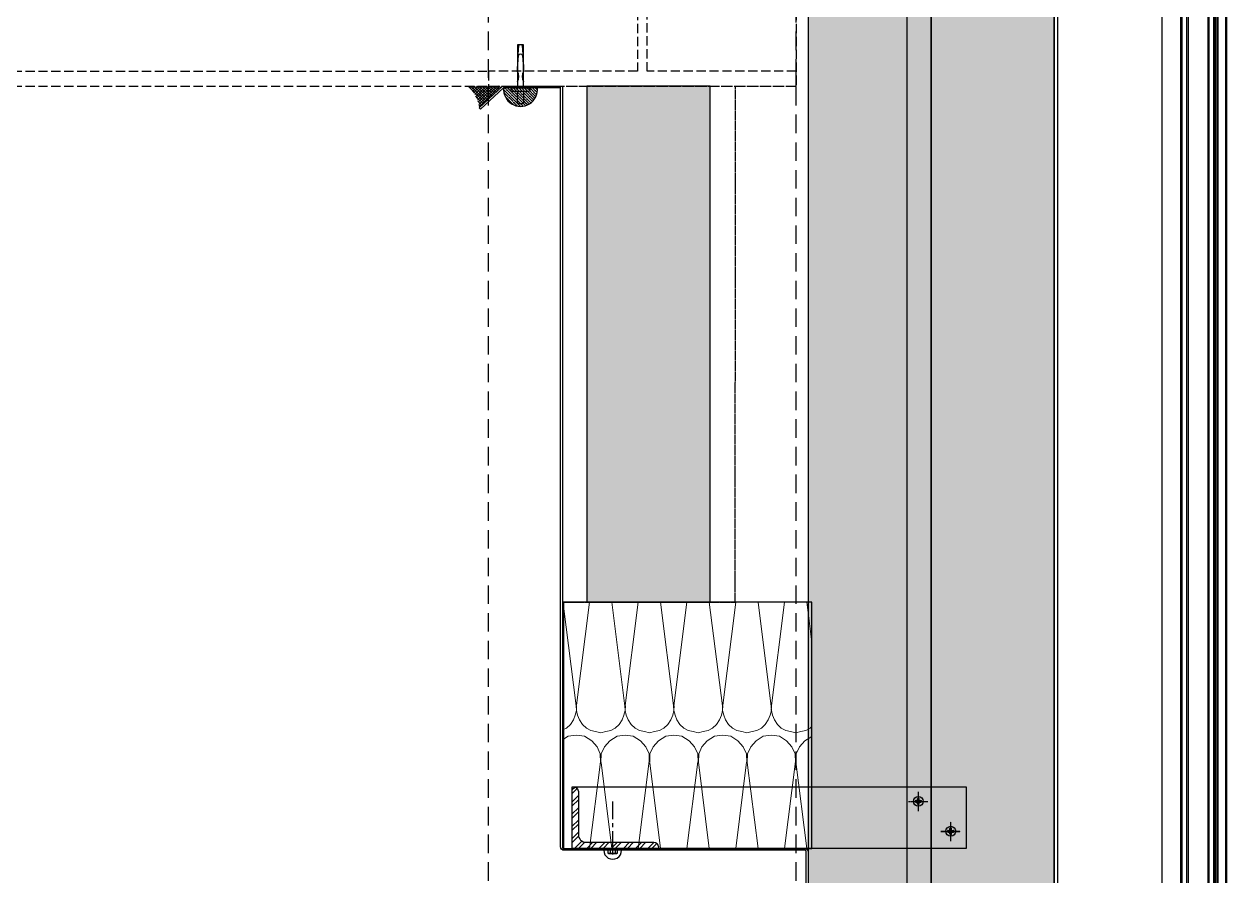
# Model space of a CAD drawing. Header units: millimetres. Extents: x -2069 to 10556, y -1036 to 8460.
# Drawn here: x 2146 to 3124, y -315 to 377 of the extents above; entities that cross this region are included whole.
import ezdxf

# ---------------------------------------------------------------- set-up
doc = ezdxf.new("R2010")
doc.units = ezdxf.units.MM
for name, pattern in [('CENTER', [2, 1.25, -0.25, 0.25, -0.25]), ('CENTER2', [28.575000000000003, 19.05, -3.175, 3.175, -3.175]), ('DASH', [0.35, 0.25, -0.1]), ('HIDDEN', [0.375, 0.25, -0.125]), ('HIDDEN2', [0.1875, 0.125, -0.0625])]:
    doc.linetypes.add(name, pattern=pattern)
for name, color, linetype in [('CEN1', 10, 'CENTER'), ('F-Alum', 4, 'Continuous'), ('F-Bolt', 32, 'Continuous'), ('F-Glass', 5, 'Continuous'), ('F-Misc', 1, 'Continuous'), ('F-OTHERS', 8, 'Continuous'), ('F-seslants', 8, 'Continuous'), ('F-steel', 3, 'Continuous'), ('F-text', 7, 'Continuous'), ('F_INSU', 8, 'Continuous'), ('F_MISC', 8, 'Continuous'), ('HIDDEN', 1, 'HIDDEN'), ('INSUL', 173, 'Continuous'), ('PJ', 4, 'Continuous'), ('POCHET', 8, 'Continuous'), ('TC', 4, 'Continuous')]:
    doc.layers.add(name, color=color, linetype=linetype)
pattern_1 = [(171.78891, (53.30000799999998, 199.0476189999999), (-673.201724156126, 100.0000024861342), [3.334188999999999, -696.8453999999997]), (146.908661, (56.22287299999997, 197.1428569999999), (-158.4004043832079, 100.0000013838884), [3.488732999999999, -729.1451199999997]), (132.32733, (58.39144999999997, 194.7619049999999), (-178.2004572863524, 199.9999991336095), [3.220505999999998, -673.0857999999996]), (114.796992, (59.71145299999998, 191.9047619999999), (-39.60010136608865, 99.9999994110662), [3.147327999999999, -327.3221199999999]), (91.6202240999999, (59.80573899999997, 188.5714289999999), (-19.80005000361191, 599.9999997105074), [3.334666999999999, -696.9452999999996]), (82.82482490000001, (50.09428599999998, 111.4285709999999), (138.6003494418545, 1099.999997034129), [77.75173799999993, -16250.11299999999]), (97.17517500000001, (69.70576499999997, 111.4285709999999), (-138.600352482837, 1099.999996651516), [77.751738, -16250.113]), (88.37977579999999, (59.99431099999997, 188.5714289999999), (19.80004305400806, 599.9999999021456), [3.334666999999998, -696.9452999999995]), (65.203007, (60.08859699999997, 191.9047619999999), (39.60010129581892, 99.9999995587229), [3.147327999999997, -327.3221199999998]), (47.67266909999999, (61.40860099999998, 194.7619049999999), (178.2004567313951, 199.9999997012695), [3.220505999999999, -673.0857999999997]), (33.0913383, (63.57717799999998, 197.1428569999999), (158.4004028750618, 100.0000036376687), [3.488732999999999, -729.1451199999997]), (8.211089519999998, (66.50004199999995, 199.0476189999999), (673.2017245654224, 99.99999981557862), [3.334188999999999, -696.8453999999998]), (87.16616460000002, (49.99999999999999, 109.52381), (19.8000417858467, 300.000000301778), [1.907093999999998, -398.5826499999995]), (103.9013849999999, (50.47142999999998, 107.6190479999999), (-79.2002026466053, 299.999999628344), [1.962233999999999, -410.1069899999998]), (111.603615, (51.22571699999999, 105.7142859999999), (-19.80005052895801, 99.99999996627339), [2.048674999999998, -105.5067399999999]), (122.761347, (52.45143499999998, 103.8095239999999), (-59.40015357165493, 99.99999895630111), [2.265060999999998, -473.3977299999996]), (138.290552, (54.05429599999998, 102.3809519999999), (-118.8003028617563, 100.0000020556397), [2.147087, -448.7410799999999]), (152.003514, (55.84572899999998, 101.4285709999999), (-178.2004575064848, 99.99999862560192), [2.028856999999999, -424.03119]), (166.477202, (57.82573399999997, 100.9523809999999), (-396.0010138359245, 100.0000032088845), [2.036461999999999, -425.6205499999999]), (167.070755, (59.90002499999999, 100.4761899999999), (-415.8010658158153, 99.99999981188661), [2.128248, -444.8038799999998]), (12.92924439999999, (59.90002499999999, 100.4761899999999), (415.8010659680222, 99.99999935621643), [2.128248, -444.8038799999998]), (13.52279750000001, (61.97431599999996, 100.9523809999999), (396.0010147085891, 99.99999975312375), [2.036461999999998, -425.6205499999996]), (27.99648529999999, (63.95432099999999, 101.4285709999999), (198.0005052749503, 100.0000036439554), [2.028856999999999, -424.0311899999999]), (41.70944699999998, (65.74575499999995, 102.3809519999999), (118.8003019456717, 100.0000029682972), [2.147086999999998, -448.7410799999995]), (57.2386522, (67.34861599999996, 103.8095239999999), (198.0005044485323, 300.0000016678517), [2.265060999999998, -473.3977299999996]), (68.396384, (68.57433299999997, 105.7142859999999), (19.80005041478077, 100.0000003570638), [2.048674999999998, -105.5067399999999]), (76.098615, (69.32862099999996, 107.6190479999999), (19.80005075413857, 99.99999951570953), [1.962233999999998, -410.1069899999995]), (92.83383529999995, (69.80005099999995, 109.52381), (-19.80005025124201, 299.9999998913793), [1.907093999999999, -398.5826499999998])]

# ---------------------------------------------------------------- blocks, each defined once
blk = doc.blocks.new('*U15')
at = {"layer": 'INSUL', "lineweight": 0}
h = blk.add_hatch(dxfattribs=at)
h.set_pattern_fill('岩棉', color=256, scale=99.99999999999997, style=0, pattern_type=2)
h.set_pattern_definition(pattern_1)
h.paths.add_polyline_path([(0, 0), (1373.896708839578, 0), (1373.896708839578, 99.99999999999997), (0, 99.99999999999997)])
at = {"layer": 'INSUL'}
blk.add_lwpolyline([(0, 0), (1373.896708839578, 0), (1373.896708839578, 99.99999999999997), (0, 99.99999999999997)], close=True, dxfattribs=at)
blk = doc.blocks.new('钢梁')
at = {"layer": 'F_MISC', "linetype": 'DASH', "ltscale": 30}
blk.add_lwpolyline([(-250, -12), (0, -12), (0, 0), (-250, 0)], close=True, dxfattribs=at)
for points in [[(-129, -12), (-129, -250)], [(-121, -250), (-121, -12)], [(-129, -250), (-250, -250), (-250, -262), (0, -262), (0, -250), (-121, -250)]]:
    blk.add_lwpolyline(points, dxfattribs=at)
blk = doc.blocks.new('A$C4BA15205')
at = {"layer": 'F_MISC', "linetype": 'DASH', "ltscale": 30}
for p, q in [((-0.667569298187118, -131.999996964325), (-0.667569298187118, -381.999996964325)), ((-700.410346504892, -369.9999977303232), (-250.6675692981871, -369.9999961983704)), ((-700.410346504892, -381.9999983823946), (-0.667569298187118, -381.9999968504271))]:
    blk.add_line(p, q, dxfattribs=at)
at = {"layer": 'HIDDEN'}
blk.add_blockref('钢梁', (-0.667569298187118, -119.999996964325), dxfattribs=at)
blk = doc.blocks.new('fhd')
at = {"layer": 'F-OTHERS'}
for points in [[(2.5, 0), (2.5, 35), (-2.5, 35), (-2.5, 0)], [(2.5, -3), (2.5, -12), (1.500000000007276, -12.99999999999818), (-1.5, -13), (-2.5, -12.00000000000546), (-2.5, -3)]]:
    blk.add_lwpolyline(points, dxfattribs=at)
for points in [[(-1.326590669457801, 34.99999999999818, 0.03620607065696333), (-2.5, 21.35936323214446)], [(2.5, 21.35936323214992, 0.03620607065681886), (1.326590669465077, 34.99999999994907)], [(-2.5, 5.03612938063452, 0.2978430667402048), (-2.5, 13.3186180858338, -0.03620607065696344), (-1.326590669450525, 26.95925485368207, -0.5850393150351488), (1.326590669465077, 26.95925485363841, -0.03620607065681883), (2.500000000029104, 13.3186180861976, 0.29784306673903), (2.50000000003638, 5.036129380647253)]]:
    blk.add_lwpolyline(points, format="xyb", dxfattribs=at)
blk.add_lwpolyline([(6.5, 0, -0.414213562373095), (7.5, -1), (7.5, -2, -0.414213562373095), (6.5, -3), (-6.5, -3, -0.414213562373095), (-7.5, -2), (-7.5, -1, -0.414213562373095), (-6.5, 0), (-2.5, 0), (2.5, 0)], format="xyb", close=True, dxfattribs=at)
blk = doc.blocks.new('*U24')
at = {"layer": 'INSUL', "lineweight": 0}
h = blk.add_hatch(dxfattribs=at)
h.set_pattern_fill('岩棉', color=256, scale=99.99999745028705, style=0, pattern_type=2)
h.set_pattern_definition([(171.78891, (53.3000066410028, 199.0476139248571), (-673.2017069914149, 99.99999993642129), [3.334188914987752, -696.8453822324426]), (146.908661, (56.22287156647813, 197.142851973423), (-158.4004003444524, 99.99999883417549), [3.488732911047325, -729.1451014088927]), (132.32733, (58.39144851118565, 194.7619000341305), (-178.2004527427524, 199.9999940341838), [3.220505917886342, -673.0857828382444]), (114.796992, (59.71145147752937, 191.9047571069795), (-39.60010035639976, 99.99999686135334), [3.147327919752171, -327.3221116542256]), (91.62022409999993, (59.80573747512533, 188.5714241919699), (-19.80004949876748, 599.9999844122301), [3.334666914975565, -696.9452822298956]), (82.82482490000001, (50.09428472273951, 111.4285681588913), (138.6003459079435, 1099.999968987288), [77.75173601755387, -16250.11258566877]), (97.17517500000001, (69.7057632227031, 111.4285681588913), (-138.6003489489259, 1099.999968604674), [77.75173601755388, -16250.11258566877]), (88.37977579999999, (59.99430947031729, 188.5714241919699), (19.80004254916382, 599.9999846038683), [3.334666914975566, -696.9452822298958]), (65.203007, (60.08859546791327, 191.9047571069795), (39.60010028613004, 99.99999700901004), [3.14732791975217, -327.3221116542255]), (47.67266910000001, (61.40859943425696, 194.7619000341305), (178.2004521877951, 199.9999946018438), [3.220505917886342, -673.0857828382444]), (33.09133830000001, (63.57717637896447, 197.142851973423), (158.4003988363063, 100.0000010879558), [3.488732911047324, -729.1451014088926]), (8.211089519999998, (66.50004030443982, 199.0476139248571), (673.2017074007113, 99.99999726586573), [3.334188914987752, -696.8453822324427]), (87.16616460000002, (49.99999872514353, 109.5238072074572), (19.80004128100249, 299.9999926526394), [1.907093951374577, -398.5826398372865]), (103.9013849999999, (50.47142871312342, 107.6190452560232), (-79.20020062722753, 299.9999919792053), [1.962233949968666, -410.1069795434491]), (111.603615, (51.22571569389127, 105.7142833045892), (-19.80005002411358, 99.99999741656053), [2.048674947764668, -105.506737309881]), (122.761347, (52.45143366263898, 103.8095213531551), (-59.40015205712155, 99.99999640658828), [2.265060942247447, -473.3977179297169]), (138.290552, (54.05429462177062, 102.3809493895796), (-118.8002998326896, 99.99999950592678), [2.147086945255445, -448.7410685583906]), (152.003514, (55.84572757609423, 101.4285684138626), (-178.2004529628847, 99.99999607588909), [2.028856948269971, -424.0311791884221]), (166.477202, (57.82573252560977, 100.9523784260041), (-396.0010037390355, 100.0000006591716), [2.036461948076065, -425.6205391478978]), (167.070755, (59.90002347272131, 100.4761874381456), (-415.8010552140818, 99.99999726217375), [2.128247945735786, -444.8038686587781]), (12.92924439999999, (59.90002347272131, 100.4761874381456), (415.8010553662888, 99.99999680650357), [2.128247945735786, -444.803868658778]), (13.52279750000001, (61.97431441983284, 100.9523784260041), (396.0010046117002, 99.99999720341089), [2.036461948076065, -425.6205391478978]), (27.99648529999999, (63.9543193693484, 101.4285684138626), (198.0005002265059, 100.0000010942424), [2.028856948269971, -424.031179188422]), (41.709447, (65.74575332367198, 102.3809493895796), (118.8002989166051, 100.0000004185842), [2.147086945255445, -448.7410685583905]), (57.23865219999999, (67.34861428280362, 103.8095213531551), (198.0004994000879, 299.9999940187131), [2.265060942247446, -473.3977179297167]), (68.396384, (68.57433125155137, 105.7142833045892), (19.80004990993634, 99.99999780735091), [2.048674947764669, -105.506737309881]), (76.098615, (69.32861923231917, 107.6190452560232), (19.80005024929412, 99.99999696599666), [1.962233949968665, -410.1069795434489]), (92.83383529999995, (69.80004922029907, 109.5238072074572), (-19.80004974639757, 299.9999922422406), [1.907093951374578, -398.5826398372868])])
h.paths.add_polyline_path([(0, 0), (419.496211461263, 0), (419.496211461263, 99.99999745028708), (0, 99.99999745028708)])
at = {"layer": 'INSUL'}
blk.add_lwpolyline([(0, 0), (419.496211461263, 0), (419.496211461263, 99.99999745028708), (0, 99.99999745028708)], close=True, dxfattribs=at)
blk = doc.blocks.new('*U30')
at = {"linetype": 'Continuous'}
blk.add_hatch(color=4, dxfattribs=at).paths.add_polyline_path([(0.2230624387959921, 17.52000000138151), (1027.232556443354, 17.52000012312738), (1027.232556443354, 16.00000012312579), (0.2230624387959637, 16.00000000137992)])
at = {"layer": 'TC'}
h = blk.add_hatch(dxfattribs=at)
h.set_pattern_fill('ANSI37', color=256, scale=0.5, style=0)
h.set_pattern_definition([(45, (0, 4.000000008940781), (-1.122532015133644, 1.122532015133644), []), (135, (0, 4.000000008940781), (-1.122532015133644, -1.122532015133644), [])])
edge = h.paths.add_edge_path()
edge.add_line((9.223057821582643, 4.000000003515872), (9.223057821582643, -2.999999998384396))
edge.add_line((9.223057821582643, -2.999999998384396), (10.72305782158264, -4.499999998384396))
edge.add_line((10.72305782158264, -4.499999998384396), (10.72305782158264, -5.999999995153189))
edge.add_line((10.72305782158264, -5.999999995153189), (0.2230624387957505, -5.999999995153189))
edge.add_line((0.2230624387957505, -5.999999995153189), (-0.7769375612042495, -6.999999995153189))
edge.add_arc((-52.51620980734808, 2.000000003114163), 52.51620980734808, 350.1321876643763, 369.8678123356237)
edge.add_line((-0.7769375612042495, 11.00000000138152), (0.2230624387957505, 10.00000000138152))
edge.add_line((0.2230624387957505, 10.00000000138152), (10.72305782158264, 10.00000000138152))
edge.add_line((10.72305782158264, 10.00000000138152), (10.72305782158264, 8.500000004612723))
edge.add_line((10.72305782158264, 8.500000004612723), (9.223057821582643, 7.000000004612723))
edge.add_line((9.223057821582643, 7.000000004612723), (9.223057821582643, 4.000000003515872))
h = blk.add_hatch(dxfattribs=at)
h.set_pattern_fill('ANSI31', color=256, scale=0.5, style=0)
h.set_pattern_definition([(45, (0, 4.000000008940781), (-1.122532015133644, 1.122532015133644), [])])
h.paths.add_polyline_path([(19.22305782158264, 8.500000001381515), (10.72305782158264, 8.500000013268838), (10.72305782158264, 10.00000001650005), (19.22305782158264, 10.00000000461272)])
h = blk.add_hatch(dxfattribs=at)
h.set_pattern_fill('ANSI31', color=256, scale=0.5, style=0)
h.set_pattern_definition([(45, (0, 4.000000006228326), (-1.122532015133644, 1.122532015133644), [])])
h.paths.add_polyline_path([(19.22305782158264, 8.500000010037631), (10.72305782158264, 8.500000021924954), (10.72305782158264, 10.00000002515616), (19.22305782158264, 10.00000001326884)])
h = blk.add_hatch(dxfattribs=at)
h.set_pattern_fill('HONEY', color=256, scale=0.3, style=0)
h.set_pattern_definition([(0, (0, 4.000000008940781), (1.42875, 0.8248889999999999), [0.9524999999999999, -1.905]), (120, (0, 4.000000008940781), (-1.428749829302342, 0.8248892956570172), [0.9524999999999985, -1.904999999999997]), (59.99999999999999, (0, 4.000000008940781), (1.706976584081587e-07, 1.649778295657017), [-1.905, 0.9524999999999999])])
h.paths.add_polyline_path([(10.02305782158533, 6.668629163378903), (11.05442867148713, 7.70000001328048), (18.42305782158701, 7.70000001328048), (18.42305782158701, -3.699999998396038), (11.05442867148713, -3.699999998396038), (10.02305782158533, -2.66862914849446)])
h = blk.add_hatch(dxfattribs=at)
h.set_pattern_fill('ANSI31', color=256, scale=0.5, style=0)
h.set_pattern_definition([(45, (0, -2.712454261200037e-09), (-1.122532015133644, 1.122532015133644), [])])
h.paths.add_polyline_path([(19.22305782158264, -4.499999995153189), (10.72305782158264, -4.500000007040512), (10.72305782158264, -6.000000010271719), (19.22305782158264, -5.999999998384396)])
at = {"color": 4, "linetype": 'Continuous'}
blk.add_lwpolyline([(0.2230624387959921, 17.52000000138151), (1027.232556443354, 17.52000012312738), (1027.232556443354, 16.00000012312579), (0.2230624387959637, 16.00000000137992)], close=True, dxfattribs=at)
at = {"layer": 'F-Glass'}
for points in [[(1027.232556443354, 17.52000012312579), (0.2230624387959885, 17.52000000138151), (-0.7769375612040115, 18.52000000138151), (-0.7769375612040115, 24.52000000138151), (0.2230624387959885, 25.52000000138151), (1027.232556443354, 25.5200001231258)], [(1027.232556443354, 10.00000013178191), (0.2230624387957505, 10.00000001003763), (-0.7769375612042495, 11.00000001003763), (-0.7769375612042495, 15.00000000138152), (0.2230624387957505, 16.00000000138152), (1027.232556443354, 16.00000012312579)], [(1027.232556443354, -5.999999873405726), (0.2230624387957505, -5.999999995153189), (-0.7769375612042495, -6.999999995153189), (-0.7769375612042495, -10.82826643955912), (0.2230624387957505, -11.82826643955912), (1027.232556443354, -11.82826631781166)]]:
    blk.add_lwpolyline(points, dxfattribs=at)
at = {"layer": 'PJ'}
blk.add_lwpolyline([(9.223057821582643, 4.000000003515872), (9.223057821582643, -2.999999998384396), (10.72305782158264, -4.499999998384396), (10.72305782158264, -5.999999995153189), (0.2230624387957505, -5.999999995153189), (-0.7769375612042495, -6.999999995153189, 0.08632639570597916), (-0.7769375612042495, 11.00000000138152), (0.2230624387957505, 10.00000000138152), (10.72305782158264, 10.00000000138152), (10.72305782158264, 8.500000004612723), (9.223057821582643, 7.000000004612723)], format="xyb", close=True, dxfattribs=at)
for points in [[(19.22305782158264, 8.500000001381515), (10.72305782158264, 8.500000013268838), (10.72305782158264, 10.00000001650005), (19.22305782158264, 10.00000000461272)], [(19.22305782158264, 8.500000010037631), (10.72305782158264, 8.500000021924954), (10.72305782158264, 10.00000002515616), (19.22305782158264, 10.00000001326884)], [(19.22305782158264, -4.499999995153189), (10.72305782158264, -4.500000007040512), (10.72305782158264, -6.000000010271719), (19.22305782158264, -5.999999998384396)]]:
    blk.add_lwpolyline(points, close=True, dxfattribs=at)
at = {"layer": 'PJ', "ltscale": 3}
for points in [[(9.223057821582643, 7.000000013268838), (10.72305782158264, 8.500000013268838), (19.22305782158264, 8.500000013268838), (19.22305782158264, -4.499999998384396), (10.72305782158264, -4.499999998384396), (9.223057821582643, -2.999999998384396)], [(10.02305782158533, 6.668629163378903), (11.05442867148713, 7.70000001328048), (18.42305782158701, 7.70000001328048), (18.42305782158701, -3.699999998396038), (11.05442867148713, -3.699999998396038), (10.02305782158533, -2.66862914849446)]]:
    blk.add_lwpolyline(points, close=True, dxfattribs=at)
at = {"layer": 'TC', "color": 9, "linetype": 'Continuous'}
for p, q in [((-0.7769375612040115, 24.52000000138151), (1027.232556443354, 24.5200001231258)), ((-0.7769375612040115, 18.52000000138151), (1027.232556443354, 18.52000012312579)), ((-0.7769375612042495, 15.00000000138152), (1027.232556443354, 15.00000012312579)), ((-0.7769375612042495, 11.00000001003763), (1027.232556443354, 11.00000013178191)), ((-0.7769375612042495, -6.999999995153189), (1027.232556443354, -6.999999873405726)), ((-0.7769375612042495, -10.82826643955912), (1027.232556443354, -10.82826631781166))]:
    blk.add_line(p, q, dxfattribs=at)
blk = doc.blocks.new('*U29')
at = {"layer": 'INSUL', "lineweight": 0}
h = blk.add_hatch(dxfattribs=at)
h.set_pattern_fill('岩棉', color=256, scale=200, style=0, pattern_type=2)
h.set_pattern_definition([(171.78891, (106.600016, 398.0952379999998), (-1346.403448312252, 200.0000049722685), [6.668377999999999, -1393.6908]), (146.908661, (112.445746, 394.2857139999999), (-316.8008087664159, 200.0000027677768), [6.977466, -1458.29024]), (132.32733, (116.7829, 389.5238099999999), (-356.4009145727049, 399.9999982672191), [6.441011999999996, -1346.171599999999]), (114.796992, (119.422906, 383.8095239999998), (-79.20020273217732, 199.9999988221325), [6.294656, -654.6442399999999]), (91.62022409999989, (119.611478, 377.1428579999999), (-39.60010000722383, 1199.999999421015), [6.669333999999999, -1393.890599999999]), (82.82482490000001, (100.188572, 222.857142), (277.200698883709, 2199.999994068259), [155.5034759999999, -32500.22599999999]), (97.17517500000001, (139.41153, 222.857142), (-277.200704965674, 2199.999993303032), [155.503476, -32500.22600000001]), (88.37977579999999, (119.988622, 377.1428579999999), (39.60008610801613, 1199.999999804292), [6.669333999999998, -1393.890599999999]), (65.203007, (120.177194, 383.8095239999998), (79.20020259163786, 199.9999991174459), [6.294655999999996, -654.6442399999996]), (47.67266909999999, (122.817202, 389.5238099999999), (356.4009134627904, 399.9999994025392), [6.441011999999999, -1346.1716]), (33.0913383, (127.154356, 394.2857139999999), (316.8008057501236, 200.0000072753375), [6.977465999999999, -1458.29024]), (8.211089519999998, (133.0000839999999, 398.0952379999998), (1346.403449130845, 199.9999996311573), [6.668378, -1393.6908]), (87.16616460000002, (100, 219.04762), (39.6000835716934, 600.000000603556), [3.814187999999997, -797.1652999999993]), (103.9013849999999, (100.94286, 215.2380959999999), (-158.4004052932106, 599.999999256688), [3.924467999999998, -820.2139799999997]), (111.603615, (102.451434, 211.4285719999999), (-39.60010105791604, 199.9999999325468), [4.097349999999997, -211.0134799999998]), (122.761347, (104.90287, 207.6190479999999), (-118.8003071433099, 199.9999979126023), [4.530121999999998, -946.7954599999995]), (138.290552, (108.108592, 204.7619039999999), (-237.6006057235126, 200.0000041112795), [4.294174, -897.48216]), (152.003514, (111.691458, 202.857142), (-356.4009150129696, 199.9999972512039), [4.057713999999999, -848.0623800000002]), (166.477202, (115.651468, 201.9047619999999), (-792.0020276718492, 200.0000064177691), [4.072923999999999, -851.2411]), (167.070755, (119.80005, 200.9523799999999), (-831.6021316316308, 199.9999996237733), [4.256496, -889.6077599999999]), (12.92924439999999, (119.80005, 200.9523799999999), (831.6021319360445, 199.9999987124329), [4.256496, -889.6077599999999]), (13.52279750000001, (123.9486319999999, 201.9047619999999), (792.0020294171784, 199.9999995062475), [4.072923999999997, -851.2410999999994]), (27.99648529999999, (127.908642, 202.857142), (396.0010105499008, 200.0000072879108), [4.057713999999999, -848.0623800000001]), (41.70944699999998, (131.4915099999999, 204.7619039999999), (237.6006038913436, 200.0000059365944), [4.294173999999997, -897.4821599999992]), (57.2386522, (134.697232, 207.6190479999999), (396.0010088970647, 600.0000033357035), [4.530121999999997, -946.7954599999995]), (68.396384, (137.148666, 211.4285719999999), (39.60010082956155, 200.0000007141276), [4.097349999999998, -211.0134799999999]), (76.098615, (138.6572419999999, 215.2380959999999), (39.60010150827714, 199.9999990314191), [3.924467999999996, -820.2139799999993]), (92.83383529999995, (139.6001019999999, 219.04762), (-39.60010050248402, 599.9999997827587), [3.814187999999999, -797.1652999999998])])
h.paths.add_polyline_path([(0, 0), (201.7065177884369, 0), (201.7065177884369, 200), (0, 200)])
at = {"layer": 'INSUL'}
blk.add_lwpolyline([(0, 0), (201.7065177884369, 0), (201.7065177884369, 200), (0, 200)], close=True, dxfattribs=at)
blk = doc.blocks.new('*U32')
at = {"layer": 'INSUL', "lineweight": 0}
h = blk.add_hatch(dxfattribs=at)
h.set_pattern_fill('岩棉', color=256, scale=99.99999999999997, style=0, pattern_type=2)
h.set_pattern_definition(pattern_1)
h.paths.add_polyline_path([(0, 0), (1097.760867033217, 0), (1097.760867033217, 99.99999999999997), (0, 99.99999999999997)])
at = {"layer": 'INSUL'}
blk.add_lwpolyline([(0, 0), (1097.760867033217, 0), (1097.760867033217, 99.99999999999997), (0, 99.99999999999997)], close=True, dxfattribs=at)

msp = doc.modelspace()

# ---------------------------------------------------------------- hatches: boundary and pattern name
at = {"layer": 'F-seslants'}
h = msp.add_hatch(dxfattribs=at)
h.set_pattern_fill('ANSI37', color=256, scale=0.5, angle=180, style=0)
h.set_pattern_definition([(225, (12481.58566173934, -16294.92288273391), (1.122532015133643, -1.122532015133645), []), (314.9999999999999, (12481.58566173934, -16294.92288273391), (1.122532015133644, 1.122532015133644), [])])
edge = h.paths.add_edge_path()
edge.add_arc((2489.714127688316, 306.0067112960269), 26.83235278885095, 6.998438305718594, 41.85205191128381, ccw=False)
edge.add_line((2516.346565309035, 309.2760266010764), (2531.217305991853, 323.1053126479119))
edge.add_line((2531.217305991853, 323.1053126478973), (2509.700746671992, 323.9095104566541))
edge = h.paths.add_edge_path()
edge.add_line((2535.307389975289, 326.9217067118907), (2506.718364993689, 326.9217067118907))
edge.add_arc((2475.962067433629, 293.4873043091966), 45.42916578178123, 42.04101734805829, 47.38905584164581, ccw=False)
edge.add_line((2509.700746671992, 323.9095104566832), (2531.217305991853, 323.1053126479119))
edge.add_line((2531.217305991853, 323.1053126478973), (2535.307389975289, 326.9217067118907))
at = {"layer": 'F-seslants', "ltscale": 5}
h = msp.add_hatch(dxfattribs=at)
h.set_pattern_fill('ANSI35', color=8, angle=450, style=0)
h.set_pattern_definition([(135, (46809.24475883791, -13231.93054520322), (-2.24506403026729, -2.245064030267287), []), (135, (46809.24475883791, -13229.68548020323), (-2.24506403026729, -2.245064030267287), [3.96875, -0.79375, 0, -0.79375])])
h.paths.add_polyline_path([(2536.207282778629, 325.4225056985042, 1.098584585766096), (2563.570915613611, 325.4225056984751)])
at = {"layer": 'POCHET', "ltscale": 250}
h = msp.add_hatch(dxfattribs=at)
h.set_pattern_fill('ANSI32', color=256, scale=18.75, angle=360, style=0)
h.set_pattern_definition([(45, (-129495.3505886745, 20671.62970840787), (-4.971844555217911, 4.971844555217913), []), (45, (-129492.0360256432, 20671.62970840787), (-4.971844555217911, 4.971844555217913), [])])
edge = h.paths.add_edge_path()
edge.add_line((2596.871013823304, -246.3236965461228), (2596.871013823304, -281.3236965460937))
edge.add_arc((2603.121013823304, -281.3236965461228), 6.25, 539.9999999995664, 629.9999999994665)
edge.add_line((2603.121013823187, -287.5736965461228), (2658.121013823187, -287.5736965460501))
edge.add_arc((2658.121013823187, -291.323696546152), 3.750000000112777, 360.0000000000556, 450, ccw=False)
edge.add_line((2661.871013823304, -291.323696546152), (2661.871013823304, -292.5736965461228))
edge.add_line((2661.871013823304, -292.5736965461228), (2591.871013823187, -292.573696546152))
edge.add_line((2591.871013823187, -292.573696546152), (2591.871013823304, -242.5736965460355))
edge.add_line((2591.871013823304, -242.5736965460355), (2593.121013823304, -242.5736965460355))
edge.add_arc((2593.121013823187, -246.3236965460646), 3.75000000003638, 359.9999999994442, 449.9999999995553, ccw=False)

# ---------------------------------------------------------------- linework, layer by layer
at = {"color": 8, "linetype": 'CENTER2'}
msp.add_line((2624.763375131111, -297.4549774267189, 4.369392442069591e-05), (2624.763375131111, -254.4549774267189, 4.369392442069591e-05), dxfattribs=at)
at = {"color": 251, "linetype": 'HIDDEN2', "ltscale": 120, "true_color": 0x636466}
for p in [(2523.874549497834, 702.9247014007008), (2773.874549497833, 399.1317019785856), (3123.874549497758, 474.5296997803487)]:
    msp.add_xline(p, (0, 1), dxfattribs=at)
at = {"layer": 'CEN1', "color": 8}
for p, q in [((2873.121556425565, -262.3370081835574, 4.369444983744055e-05), (2873.121556425565, -246.3370081835574, 4.369444983744055e-05)), ((2865.121556425565, -254.3370081835574, 4.369444983744055e-05), (2881.121556425565, -254.3370081835574, 4.369444983744055e-05)), ((2899.478571834141, -286.5745071871179, 4.369444983744055e-05), (2899.478571834141, -270.5745071871179, 4.369444983744055e-05)), ((2891.478571834141, -278.5745071871179, 4.369444983744055e-05), (2907.478571834141, -278.5745071871179, 4.369444983744055e-05)), ((2891.478571834083, -278.7586111089013, 4.369444983744055e-05), (2907.478571834083, -278.7586111089013, 4.369444983744055e-05))]:
    msp.add_line(p, q, dxfattribs=at)
at = {"layer": 'F-Alum'}
for p, q in [((3070.893644276326, 463.5967645458468), (3070.893644276326, -980.9589930997872)), ((2863.874549497839, 451.0172776323334), (2863.874549497839, -980.9589930997872))]:
    msp.add_line(p, q, dxfattribs=at)
at = {"layer": 'F-Alum', "elevation": 4.459584453327429e-10}
for points in [[(2966.581064028567, -584.875163302987), (2982.581067465904, -584.875163198446, 0.4142135623762916), (2986.581067465904, -580.8751631983878), (2986.58106369594, 503.2647326946344)], [(2983.581063696289, 503.2647326946344), (2983.581067465497, -580.8751631984169, -0.4142135623752261), (2982.581067465497, -581.875163198446), (2966.581064028567, -581.8751631074674), (2966.581064028567, -584.875163302987)]]:
    msp.add_lwpolyline(points, format="xyb", dxfattribs=at)
at = {"layer": 'F-Bolt'}
for p, q in [((2871.029347021464, -253.6703415169004, 4.369444983744055e-05), (2872.454889758937, -253.6703415169004, 4.369444983744055e-05)), ((2872.454889758937, -253.6703415169004, 4.369444983744055e-05), (2872.454889758937, -252.244798779514, 4.369444983744055e-05)), ((2873.788223092193, -253.6703415169004, 4.369444983744055e-05), (2873.788223092193, -252.244798779514, 4.369444983744055e-05)), ((2873.788223092193, -253.6703415169004, 4.369444983744055e-05), (2875.213765829667, -253.6703415169004, 4.369444983744055e-05)), ((2871.029347021464, -255.0036748502143, 4.369444983744055e-05), (2872.454889758937, -255.0036748502143, 4.369444983744055e-05)), ((2872.454889758937, -256.4292175876299, 4.369444983744055e-05), (2872.454889758937, -255.0036748502143, 4.369444983744055e-05)), ((2873.788223092193, -256.4292175876299, 4.369444983744055e-05), (2873.788223092193, -255.0036748502143, 4.369444983744055e-05)), ((2873.788223092193, -255.0036748502143, 4.369444983744055e-05), (2875.213765829667, -255.0036748502143, 4.369444983744055e-05)), ((2897.386362430039, -277.9078405204318, 4.369444983744055e-05), (2898.811905167513, -277.9078405204318, 4.369444983744055e-05)), ((2897.386362430039, -279.2411738537749, 4.369444983744055e-05), (2898.811905167513, -279.2411738537749, 4.369444983744055e-05)), ((2898.811905167513, -277.9078405204318, 4.369444983744055e-05), (2898.811905167513, -276.4822977830454, 4.369444983744055e-05)), ((2898.811905167513, -280.6667165911613, 4.369444983744055e-05), (2898.811905167513, -279.2411738537749, 4.369444983744055e-05)), ((2900.145238500769, -277.9078405204318, 4.369444983744055e-05), (2900.145238500769, -276.4822977830454, 4.369444983744055e-05)), ((2900.145238500769, -277.9078405204318, 4.369444983744055e-05), (2901.570781238242, -277.9078405204318, 4.369444983744055e-05)), ((2900.145238500769, -279.2411738537749, 4.369444983744055e-05), (2901.570781238242, -279.2411738537749, 4.369444983744055e-05)), ((2900.145238500769, -280.6667165911613, 4.369444983744055e-05), (2900.145238500769, -279.2411738537749, 4.369444983744055e-05))]:
    msp.add_line(p, q, dxfattribs=at)
for centre in [(2873.121556425565, -254.3370081835574, 4.369444983744055e-05), (2899.478571834141, -278.5745071871179, 4.369444983744055e-05)]:
    msp.add_circle(centre, 4, dxfattribs=at)
for centre, start, end in [((2871.029347021464, -254.3370081835574, 4.369444983744055e-05), 90, 270), ((2873.121556425565, -252.244798779514, 4.369444983744055e-05), 0, 180), ((2875.213765829667, -254.3370081835574, 4.369444983744055e-05), 270, 90), ((2873.121556425565, -256.4292175876299, 4.369444983744055e-05), 180, 0), ((2897.386362430039, -278.5745071871179, 4.369444983744055e-05), 90, 270), ((2899.478571834141, -276.4822977830454, 4.369444983744055e-05), 0, 180), ((2899.478571834141, -280.6667165911613, 4.369444983744055e-05), 180, 0), ((2901.570781238242, -278.5745071871179, 4.369444983744055e-05), 270, 90)]:
    msp.add_arc(centre, 0.6666666666666666, start, end, dxfattribs=at)
at = {"layer": 'F-Misc', "linetype": 'DASH', "ltscale": 3}
for p, q in [((2583.87462224143, 326.9225152518075), (2583.87462294348, -92.57369611823833)), ((2603.874622241372, 326.9225152832105), (2603.874622943436, -92.57369611823833)), ((2703.874622943451, -92.57369611823833), (2703.874622241387, 326.9225153774196)), ((2724.325162921701, -92.57369611823833), (2724.542192433812, 326.9225154098704)), ((2583.87454949781, -92.57368725472497), (2724.325089476031, -92.57368725472497))]:
    msp.add_line(p, q, dxfattribs=at)
at = {"layer": 'F-seslants', "color": 8, "ltscale": 5}
msp.add_arc((2549.88909919612, 324.1342094079473), 13.74233633031593, 174.5365175154855, 5.429622603131625, dxfattribs=at)
at = {"layer": 'F-steel'}
msp.add_lwpolyline([(2582.374621425577, 325.4225050971609), (2535.938781948931, 325.4225056984751), (2517.368064407838, 308.1523659929107), (2516.346565350537, 309.2507919921363), (2535.349149281505, 326.922552845167), (2583.87462224143, 326.9225151105084)], dxfattribs=at)
msp.add_lwpolyline([(2779.679095452779, -294.0745262845712), (2585.374620402643, -294.074467537238, -0.4142135623752261), (2582.374620402643, -291.0744675372089), (2582.37462224143, 326.9225154077167), (2583.87462224143, 326.9225154077167), (2583.874620402526, -291.574467537238, 0.4142135623782805), (2584.874620402526, -292.574467537238), (2779.182978635527, -292.5745287977743)], format="xyb", dxfattribs=at)
at = {"layer": 'F-steel', "color": 8, "elevation": 4.369444983744055e-05}
msp.add_lwpolyline([(2592.476506764655, -242.5736965471997), (2912.073420145407, -242.5736965483056), (2912.073420145407, -292.5736965483056), (2591.871013823187, -292.573696546152)], dxfattribs=at)
at = {"layer": 'F-steel', "elevation": 1.612092483416483e-10}
msp.add_lwpolyline([(2596.871013823536, -246.3236965462102), (2596.871013823304, -281.3236965460646, 0.414213562373095), (2603.121013823187, -287.5736965461228), (2658.121013823187, -287.5736965460355, -0.4142135623730607), (2661.871013823304, -291.323696546152), (2661.871013823304, -292.5736965461228), (2591.871013823187, -292.573696546152), (2591.871013823536, -242.573696546152), (2593.121013823536, -242.573696546152, -0.4142135623728286)], format="xyb", close=True, dxfattribs=at)
at = {"layer": 'F-steel'}
for points, elevation in [([(2661.168014238992, -292.5737425820089), (2780.581064010887, -292.5738007232985, -0.4142135623752261), (2783.581064010887, -295.5738007233131), (2783.599658978568, -589.3837646391303), (2861.874549497839, -589.379253295815), (2861.86565877443, -611.2378967611121), (2860.365658776351, -611.2378197826738), (2860.374472512554, -590.8793482375595), (2782.081061470035, -590.8793474249951), (2782.081064011003, -295.0738007232985, 0.4142135623782805), (2781.081064011003, -294.0738007232985), (2662.664130015841, -294.0737403460198)], 2.229792226368043e-10), ([(2662.157532302339, -292.5736879330771, 0.002620278561857267), (2662.168013200706, -292.5737428592083), (2780.584947193751, -292.573803236487)], 2.229792226375723e-10), ([(2781.081064011003, -294.0738007232985), (2662.668013200822, -294.0737428592083, -0.0003235988418579047), (2662.664130015943, -294.0737403460198, -0.0003235988418579047)], 2.229792226375723e-10)]:
    msp.add_lwpolyline(points, format="xyb", dxfattribs=dict(at, elevation=elevation))
at = {"layer": 'F_INSU', "ltscale": 2, "elevation": 1.521751695065706e-10}
msp.add_lwpolyline([(2628.769375131164, -296.411823888714), (2628.769375131164, -294.3835861259695), (2628.232672898728, -294.073720947662), (2621.294077363495, -294.073720947662), (2620.757375131059, -294.3835861259695), (2620.757375131059, -296.411823888714), (2621.294077363495, -296.721689067138), (2628.232672898728, -296.721689067138)], close=True, dxfattribs=at)
at = {"layer": 'F_INSU', "ltscale": 2, "elevation": 4.369346980800439e-05}
msp.add_lwpolyline([(2628.265845409758, -296.7025369088487, -0.05779741585168777), (2626.766375131137, -296.411823888714, -0.1547005383792507), (2622.760375131085, -296.411823888714, -0.05779741585168777), (2621.260904852465, -296.7025369088487)], format="xyb", dxfattribs=at)
for points in [[(2622.760375131085, -294.3835861259695), (2622.760375131085, -296.411823888714)], [(2626.766375131137, -294.3835861259695), (2626.766375131137, -296.411823888714)]]:
    msp.add_lwpolyline(points, dxfattribs=at)
at = {"layer": 'F_INSU', "ltscale": 2}
msp.add_arc((2624.763375131111, -294.0737209411427, 4.369346077392556e-05), 7.266489632951561, 179.999999964982, 359.999999964982, dxfattribs=at)
at = {"layer": 'POCHET'}
msp.add_line((2606.854635798114, -92.57368777565443), (2683.137055376519, -92.57368777565443), dxfattribs=at)

# ---------------------------------------------------------------- block references
at = {"xscale": -1, "rotation": 270}
msp.add_blockref('*U30', (3098.354549496846, -630.2983558010428), dxfattribs=at)
at = {"layer": 'F-text'}
msp.add_blockref('A$C4BA15205', (2774.54211879602, 708.9188761364812), dxfattribs=at)
at = {"layer": 'F_MISC', "ltscale": 18000, "extrusion": (4.369445041063076e-07, -5.085390997736951e-15, -0.9999999999999046), "xscale": -1, "rotation": 270.000000666832}
for name, p in [('*U15', (-2983.581061273176, -590.8793485888438, 0.001303659350283955)), ('*U32', (-2883.581061273214, -590.8793485889747, 0.001259964899873268))]:
    msp.add_blockref(name, p, dxfattribs=at)
at = {"layer": 'F_MISC'}
msp.add_blockref('fhd', (2549.884465887673, 325.4225056984751), dxfattribs=at)
at = {"layer": 'F_MISC', "ltscale": 18000, "extrusion": (1.352369261753027e-07, -1.125359435987532e-06, -0.9999999999993576), "xscale": -1, "rotation": 270.0000001599853}
msp.add_blockref('*U24', (-2703.874620393698, -92.57369611780145, 0.0003629286666689351), dxfattribs=at)
at = {"layer": 'F_MISC', "ltscale": 18000, "extrusion": (-5.085391078002354e-15, -4.369445041063076e-07, -0.9999999999999046), "xscale": -1, "rotation": 6.668320295943886e-07}
msp.add_blockref('*U29', (-2584.874546956857, -292.5744586737551, 0.0001278387886142826), dxfattribs=at)

doc.saveas('drawing.dxf')
